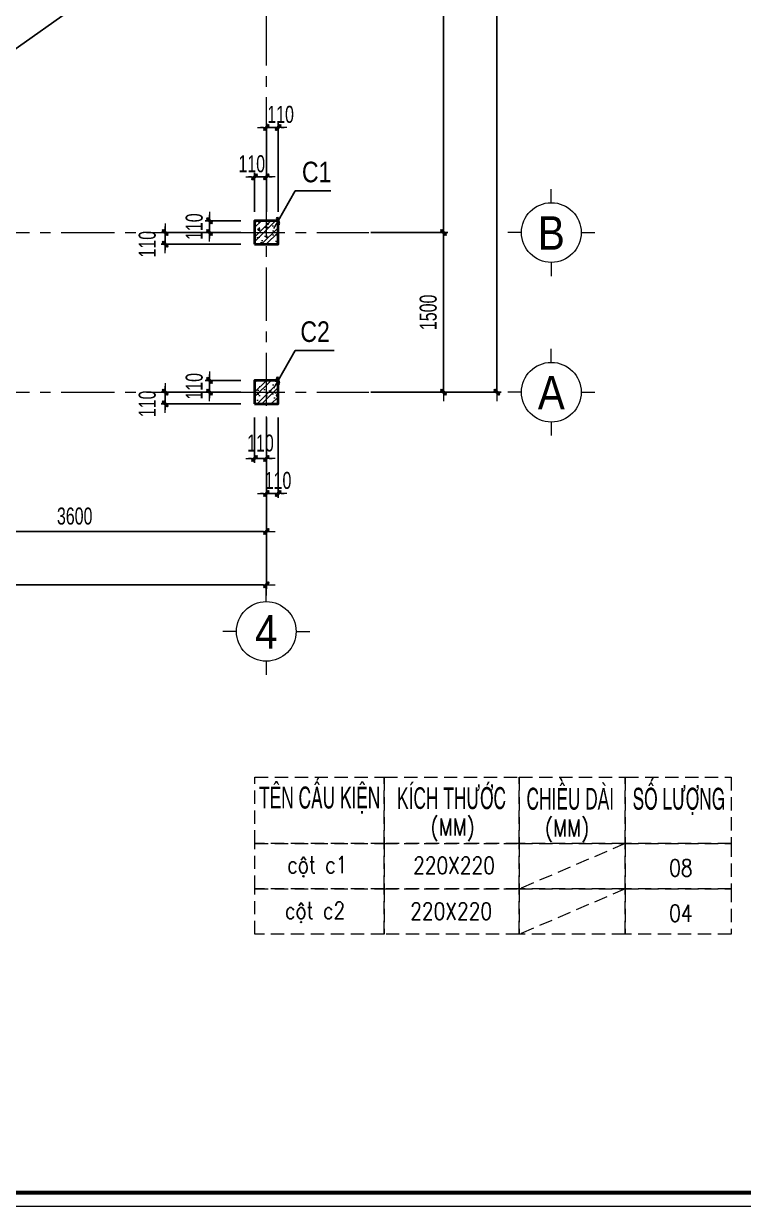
# Model space of a CAD drawing. Header units: millimetres. Extents: x -295047 to 304185, y -728047 to -308748.
# Drawn here: x -88598 to -81839, y -340682 to -329570 of the extents above; entities that cross this region are included whole.
import ezdxf
from ezdxf.enums import TextEntityAlignment as Align

# ---------------------------------------------------------------- set-up
doc = ezdxf.new("R2010")
doc.units = ezdxf.units.MM
doc.header["$MEASUREMENT"] = 0
doc.header["$PDMODE"] = 32
for name, pattern in [('CENTERX2', [4, 2.5, -0.5, 0.5, -0.5]), ('DASHDOT', [1, 0.5, -0.25, 0, -0.25]), ('HIDDEN', [0.375, 0.25, -0.125])]:
    doc.linetypes.add(name, pattern=pattern)
doc.layers.get('Defpoints').update_dxf_attribs({"color": 1})
doc.layers.add('KCS_Plotter', color=11, linetype='Continuous', plot=False)
for name, color, linetype, lineweight in [('Khungten_LCDI', 7, 'Continuous', 5), ('LC Dim', 8, 'Continuous', 18), ('LC Hatch', 252, 'Continuous', 9), ('LC ISO', 153, 'Continuous', 13), ('LC MANH DUT', 35, 'HIDDEN', 5), ('LC Net dam2', 6, 'Continuous', 40), ('LC Net manh', 219, 'Continuous', 5), ('LC Net thay', 7, 'Continuous', 25), ('LC Net truc', 79, 'DASHDOT', 13), ('LC Text1', 3, 'Continuous', 20), ('LC Text2', 7, 'Continuous', 25)]:
    doc.layers.add(name, color=color, linetype=linetype, lineweight=lineweight)
doc.styles.add('1', font='vnsimli.shx', dxfattribs={"width": 0.6})
doc.styles.add('HOATBIF', font='hoatbif.shx', dxfattribs={"width": 0.7})
doc.styles.add('Khungten', font='VHAVAN.TTF', dxfattribs={"width": 0.9, "height": 5000})
doc.styles.add('LC 1', font='VHAVANB.TTF')
doc.styles.add('LC 2', font='VHARIALN.TTF', dxfattribs={"width": 0.7})
doc.styles.add('LC 3', font='vnsimli.shx', dxfattribs={"width": 0.75})
doc.styles.add('T2', font='VHARIAL.TTF', dxfattribs={"width": 0.8})
doc.styles.add('Title', font='VHBLACK.TTF', dxfattribs={"width": 0.8})
doc.dimstyles.new('1-100', dxfattribs={"dimscale": 100, "dimtxt": 2.5, "dimasz": 0.35, "dimexe": 0.5, "dimexo": 0, "dimgap": 0.8, "dimtad": 1, "dimdec": 0, "dimzin": 0, "dimdsep": 46, "dimtxsty": 'HOATBIF', "dimblk1": 'DOT', "dimblk2": 'DOT', "dimsah": 1, "dimcen": -1, "dimdle": 1, "dimclrd": 256, "dimclre": 256, "dimclrt": 4, "dimadec": 3, "dimazin": 2, "dimtfac": 0.333333, "dimtdec": 0, "dimtix": 1, "dimtmove": 2, "dimatfit": 3, "dimldrblk": 'DOT', "dimfxl": 1, "dimtvp": 0.833333, "dimtolj": 1, "dimtzin": 0, "dimarcsym": 0})
doc.dimstyles.new('1-100$7', dxfattribs={"dimtxt": 230, "dimasz": 300, "dimexe": 50, "dimexo": 300, "dimgap": 80, "dimtad": 1, "dimdec": 3, "dimzin": 12, "dimdsep": 46, "dimtxsty": '1', "dimblk1": 'ARCHTICK', "dimblk2": 'ARCHTICK', "dimsah": 1, "dimcen": 0.09, "dimdle": 160, "dimclrd": 256, "dimclre": 6, "dimclrt": 4, "dimadec": 3, "dimazin": 3, "dimtfac": 1, "dimtdec": 3, "dimtix": 1, "dimtmove": 2, "dimatfit": 3, "dimldrblk": 'DOTSMALL', "dimfxl": 1, "dimtolj": 1, "dimtzin": 15, "dimarcsym": 0})

# ---------------------------------------------------------------- blocks, each defined once
blk = doc.blocks.new('cot')
at = {"layer": 'LC Hatch', "ltscale": 2}
h = blk.add_hatch(dxfattribs=at)
h.set_pattern_fill('BTCT', color=256, scale=25)
h.set_pattern_definition([(50, (0, 0), (179.31505, -15.68803), [18.75, -206.25]), (355, (0, 0), (-34.68783, 188.04803), [15, -165]), (100.4514, (14.94, -1.3), (144.62735, 172.3599), [15.93505, -175.2855]), (46.1842, (0, 50), (266.8103, -41.3798), [28.125, -309.375]), (96.6356, (22.23, 46.55), (233.6657, 243.5295), [23.9026, -262.9282]), (351.1842, (0, 50), (233.6655, 243.5297), [22.5, -247.5]), (21, (25, 37.5), (149.22676, -100.65472), [18.75, -206.25]), (326, (25, 37.5), (60.82883, 181.2875), [15, -165]), (71.4514, (37.44, 29.11), (210.05566, 80.6326), [15.93505, -175.2855]), (37.5, (0, 0), (3.03996, 83.22346), [0, -163, 0, -167.5, 0, -165.625]), (7.5, (0, 0), (65.76738, 98.60293), [0, -95.5, 0, -159.25, 0, -63.125]), (327.5, (-55.75, 0), (133.45561, -5.63872), [0, -62.5, 0, -195, 0, -258.75]), (317.5, (-80.75, 0), (145.79654, 25.02625), [0, -81.25, 0, -129.5, 0, -183.75]), (45, (0, 0), (-66.29126, 66.29126), []), (45, (44.19, 0), (-66.29126, 66.29126), [])])
h.paths.add_polyline_path([(44560.5, -27305.5), (44340.5, -27305.5), (44340.5, -27525.5), (44560.5, -27525.5)])
at = {"layer": 'LC Net dam2', "ltscale": 2}
blk.add_lwpolyline([(44340.5, -27525.5), (44560.5, -27525.5), (44560.5, -27305.5), (44340.5, -27305.5)], close=True, dxfattribs=at)
blk = doc.blocks.new('DOT')
at = {"layer": 'LC Dim'}
blk.add_line((-3, 0), (3, 0), dxfattribs=at)
at = {"layer": 'LC Dim', "color": 4}
blk.add_line((-1, -1), (1, 1), dxfattribs=at)
blk.add_lwpolyline([(0.5, 1), (-1, -0.5), (-0.5, -1), (1, 0.5)], close=True, dxfattribs=at)
blk = doc.blocks.new('*D756')
at = {"layer": 'Defpoints', "color": 0, "ltscale": 2, "transparency": 16777216}
for p in [(-86557, -331532), (-87268, -331642), (-86557, -331642)]:
    blk.add_point(p, dxfattribs=at)
at = {"layer": 'LC Dim', "lineweight": -2, "ltscale": 2, "transparency": 16777216}
for p, q in [((-86557, -331532), (-87308, -331532)), ((-87268, -331504), (-87268, -331476)), ((-87268, -331532), (-87268, -331642)), ((-86557, -331642), (-87308, -331642)), ((-87268, -331670), (-87268, -331698))]:
    blk.add_line(p, q, dxfattribs=at)
at = {"layer": 'LC Dim', "lineweight": -2, "ltscale": 2, "transparency": 16777216, "xscale": 28, "yscale": 28, "zscale": 28}
for p, rotation in [((-87268, -331532), 270), ((-87268, -331642), 90)]:
    blk.add_blockref('DOT', p, dxfattribs=dict(at, rotation=rotation))
at = {"layer": 'LC Dim', "color": 4, "ltscale": 2, "transparency": 16777216, "insert": (-87437, -331642), "char_height": 160, "attachment_point": 5, "rotation": 90, "style": 'HOATBIF'}
blk.add_mtext('\\A1;110', dxfattribs=at)
blk = doc.blocks.new('_Dot')
at = {"color": 0, "linetype": 'ByBlock', "lineweight": -2}
blk.add_line((-0.5, 0), (-1, 0), dxfattribs=at)
at = {"color": 0, "linetype": 'ByBlock', "const_width": 0.5}
blk.add_lwpolyline([(-0.25, 0, 1), (0.25, 0, 1)], format="xyb", close=True, dxfattribs=at)
blk = doc.blocks.new('*D757')
at = {"layer": 'Defpoints', "color": 0, "ltscale": 2, "transparency": 16777216}
for p in [(-86557, -331422), (-86852, -331532), (-86557, -331532)]:
    blk.add_point(p, dxfattribs=at)
at = {"layer": 'LC Dim', "lineweight": -2, "ltscale": 2, "transparency": 16777216}
for p, q in [((-86557, -331422), (-86892, -331422)), ((-86852, -331394), (-86852, -331366)), ((-86852, -331422), (-86852, -331532)), ((-86557, -331532), (-86892, -331532)), ((-86852, -331560), (-86852, -331588))]:
    blk.add_line(p, q, dxfattribs=at)
at = {"layer": 'LC Dim', "lineweight": -2, "ltscale": 2, "transparency": 16777216, "xscale": 28, "yscale": 28, "zscale": 28}
for p, rotation in [((-86852, -331422), 270), ((-86852, -331532), 90)]:
    blk.add_blockref('DOT', p, dxfattribs=dict(at, rotation=rotation))
at = {"layer": 'LC Dim', "color": 4, "ltscale": 2, "transparency": 16777216, "insert": (-86996, -331477), "char_height": 160, "attachment_point": 5, "rotation": 90, "style": 'HOATBIF'}
blk.add_mtext('\\A1;110', dxfattribs=at)
blk = doc.blocks.new('*D758')
at = {"layer": 'Defpoints', "color": 0, "ltscale": 2, "transparency": 16777216}
for p in [(-86319, -331010), (-86429, -331337), (-86319, -331337)]:
    blk.add_point(p, dxfattribs=at)
at = {"layer": 'LC Dim', "lineweight": -2, "ltscale": 2, "transparency": 16777216}
for p, q in [((-86457, -331010), (-86485, -331010)), ((-86429, -331337), (-86429, -330970)), ((-86429, -331010), (-86319, -331010)), ((-86319, -331337), (-86319, -330970)), ((-86291, -331010), (-86263, -331010))]:
    blk.add_line(p, q, dxfattribs=at)
at = {"layer": 'LC Dim', "lineweight": -2, "ltscale": 2, "transparency": 16777216, "xscale": 28, "yscale": 28, "zscale": 28}
blk.add_blockref('DOT', (-86429, -331010), dxfattribs=at)
at = {"layer": 'LC Dim', "lineweight": -2, "ltscale": 2, "transparency": 16777216, "xscale": 28, "yscale": 28, "zscale": 28, "rotation": 180}
blk.add_blockref('DOT', (-86319, -331010), dxfattribs=at)
at = {"layer": 'LC Dim', "color": 4, "ltscale": 2, "transparency": 16777216, "insert": (-86456, -330887), "char_height": 160, "attachment_point": 5, "style": 'HOATBIF'}
blk.add_mtext('\\A1;110', dxfattribs=at)
blk = doc.blocks.new('*D759')
at = {"layer": 'Defpoints', "color": 0, "ltscale": 2, "transparency": 16777216}
for p in [(-86209, -330546), (-86319, -331337), (-86209, -331337)]:
    blk.add_point(p, dxfattribs=at)
at = {"layer": 'LC Dim', "lineweight": -2, "ltscale": 2, "transparency": 16777216}
for p, q in [((-86347, -330546), (-86375, -330546)), ((-86319, -331337), (-86319, -330506)), ((-86319, -330546), (-86209, -330546)), ((-86209, -331337), (-86209, -330506)), ((-86181, -330546), (-86153, -330546))]:
    blk.add_line(p, q, dxfattribs=at)
at = {"layer": 'LC Dim', "lineweight": -2, "ltscale": 2, "transparency": 16777216, "xscale": 28, "yscale": 28, "zscale": 28}
blk.add_blockref('DOT', (-86319, -330546), dxfattribs=at)
at = {"layer": 'LC Dim', "lineweight": -2, "ltscale": 2, "transparency": 16777216, "xscale": 28, "yscale": 28, "zscale": 28, "rotation": 180}
blk.add_blockref('DOT', (-86209, -330546), dxfattribs=at)
at = {"layer": 'LC Dim', "color": 4, "ltscale": 2, "transparency": 16777216, "insert": (-86185, -330423), "char_height": 160, "attachment_point": 5, "style": 'HOATBIF'}
blk.add_mtext('\\A1;110', dxfattribs=at)
blk = doc.blocks.new('*D766')
at = {"layer": 'Defpoints', "color": 0, "ltscale": 2, "transparency": 16777216}
for p in [(-86557, -333032), (-87268, -333142), (-86557, -333142)]:
    blk.add_point(p, dxfattribs=at)
at = {"layer": 'LC Dim', "lineweight": -2, "ltscale": 2, "transparency": 16777216}
for p, q in [((-87268, -333004), (-87268, -332976)), ((-86557, -333032), (-87308, -333032)), ((-87268, -333032), (-87268, -333142)), ((-86557, -333142), (-87308, -333142)), ((-87268, -333170), (-87268, -333198))]:
    blk.add_line(p, q, dxfattribs=at)
at = {"layer": 'LC Dim', "lineweight": -2, "ltscale": 2, "transparency": 16777216, "xscale": 28, "yscale": 28, "zscale": 28}
for p, rotation in [((-87268, -333032), 270), ((-87268, -333142), 90)]:
    blk.add_blockref('DOT', p, dxfattribs=dict(at, rotation=rotation))
at = {"layer": 'LC Dim', "color": 4, "ltscale": 2, "transparency": 16777216, "insert": (-87437, -333142), "char_height": 160, "attachment_point": 5, "rotation": 90, "style": 'HOATBIF'}
blk.add_mtext('\\A1;110', dxfattribs=at)
blk = doc.blocks.new('*D767')
at = {"layer": 'Defpoints', "color": 0, "ltscale": 2, "transparency": 16777216}
for p in [(-86557, -332922), (-86852, -333032), (-86557, -333032)]:
    blk.add_point(p, dxfattribs=at)
at = {"layer": 'LC Dim', "lineweight": -2, "ltscale": 2, "transparency": 16777216}
for p, q in [((-86852, -332894), (-86852, -332866)), ((-86557, -332922), (-86892, -332922)), ((-86852, -332922), (-86852, -333032)), ((-86557, -333032), (-86892, -333032)), ((-86852, -333060), (-86852, -333088))]:
    blk.add_line(p, q, dxfattribs=at)
at = {"layer": 'LC Dim', "lineweight": -2, "ltscale": 2, "transparency": 16777216, "xscale": 28, "yscale": 28, "zscale": 28}
for p, rotation in [((-86852, -332922), 270), ((-86852, -333032), 90)]:
    blk.add_blockref('DOT', p, dxfattribs=dict(at, rotation=rotation))
at = {"layer": 'LC Dim', "color": 4, "ltscale": 2, "transparency": 16777216, "insert": (-86996, -332977), "char_height": 160, "attachment_point": 5, "rotation": 90, "style": 'HOATBIF'}
blk.add_mtext('\\A1;110', dxfattribs=at)
blk = doc.blocks.new('*D704')
at = {"layer": 'Defpoints', "color": 0, "ltscale": 2, "transparency": 16777216}
for p in [(-86319, -333270), (-86209, -333270), (-86209, -333985)]:
    blk.add_point(p, dxfattribs=at)
at = {"layer": 'LC Dim', "lineweight": -2, "ltscale": 2, "transparency": 16777216}
for p, q in [((-86319, -333270), (-86319, -334025)), ((-86209, -333270), (-86209, -334025)), ((-86347, -333985), (-86375, -333985)), ((-86319, -333985), (-86209, -333985)), ((-86181, -333985), (-86153, -333985))]:
    blk.add_line(p, q, dxfattribs=at)
at = {"layer": 'LC Dim', "lineweight": -2, "ltscale": 2, "transparency": 16777216, "xscale": 28, "yscale": 28, "zscale": 28}
blk.add_blockref('DOT', (-86319, -333985), dxfattribs=at)
at = {"layer": 'LC Dim', "lineweight": -2, "ltscale": 2, "transparency": 16777216, "xscale": 28, "yscale": 28, "zscale": 28, "rotation": 180}
blk.add_blockref('DOT', (-86209, -333985), dxfattribs=at)
at = {"layer": 'LC Dim', "color": 4, "ltscale": 2, "transparency": 16777216, "insert": (-86209, -333862), "char_height": 160, "attachment_point": 5, "style": 'HOATBIF'}
blk.add_mtext('\\A1;110', dxfattribs=at)
blk = doc.blocks.new('*D705')
at = {"layer": 'Defpoints', "color": 0, "ltscale": 2, "transparency": 16777216}
for p in [(-86429, -333270), (-86319, -333270), (-86319, -333655)]:
    blk.add_point(p, dxfattribs=at)
at = {"layer": 'LC Dim', "lineweight": -2, "ltscale": 2, "transparency": 16777216}
for p, q in [((-86429, -333270), (-86429, -333695)), ((-86319, -333270), (-86319, -333695)), ((-86457, -333655), (-86485, -333655)), ((-86429, -333655), (-86319, -333655)), ((-86291, -333655), (-86263, -333655))]:
    blk.add_line(p, q, dxfattribs=at)
at = {"layer": 'LC Dim', "lineweight": -2, "ltscale": 2, "transparency": 16777216, "xscale": 28, "yscale": 28, "zscale": 28}
blk.add_blockref('DOT', (-86429, -333655), dxfattribs=at)
at = {"layer": 'LC Dim', "lineweight": -2, "ltscale": 2, "transparency": 16777216, "xscale": 28, "yscale": 28, "zscale": 28, "rotation": 180}
blk.add_blockref('DOT', (-86319, -333655), dxfattribs=at)
at = {"layer": 'LC Dim', "color": 4, "ltscale": 2, "transparency": 16777216, "insert": (-86374, -333511), "char_height": 160, "attachment_point": 5, "style": 'HOATBIF'}
blk.add_mtext('\\A1;110', dxfattribs=at)
blk = doc.blocks.new('*D708')
at = {"layer": 'Defpoints', "color": 0, "ltscale": 2, "transparency": 16777216}
for p in [(-89919, -333270), (-86319, -333270), (-86319, -334341)]:
    blk.add_point(p, dxfattribs=at)
at = {"layer": 'LC Dim', "lineweight": -2, "ltscale": 2, "transparency": 16777216}
for p, q in [((-89919, -333270), (-89919, -334381)), ((-86319, -333270), (-86319, -334381)), ((-89891, -334341), (-86347, -334341))]:
    blk.add_line(p, q, dxfattribs=at)
at = {"layer": 'LC Dim', "lineweight": -2, "ltscale": 2, "transparency": 16777216, "xscale": 28, "yscale": 28, "zscale": 28, "rotation": 180}
blk.add_blockref('DOT', (-89919, -334341), dxfattribs=at)
at = {"layer": 'LC Dim', "lineweight": -2, "ltscale": 2, "transparency": 16777216, "xscale": 28, "yscale": 28, "zscale": 28}
blk.add_blockref('DOT', (-86319, -334341), dxfattribs=at)
at = {"layer": 'LC Dim', "color": 4, "ltscale": 2, "transparency": 16777216, "insert": (-88119, -334197), "char_height": 160, "attachment_point": 5, "style": 'HOATBIF'}
blk.add_mtext('\\A1;3600', dxfattribs=at)
blk = doc.blocks.new('*D709')
at = {"layer": 'Defpoints', "color": 0, "ltscale": 2, "transparency": 16777216}
for p in [(-97119, -333270), (-86319, -333270), (-86319, -334841)]:
    blk.add_point(p, dxfattribs=at)
at = {"layer": 'LC Dim', "lineweight": -2, "ltscale": 2, "transparency": 16777216}
for p, q in [((-97119, -333270), (-97119, -334881)), ((-86319, -333270), (-86319, -334881)), ((-97091, -334841), (-86347, -334841))]:
    blk.add_line(p, q, dxfattribs=at)
at = {"layer": 'LC Dim', "lineweight": -2, "ltscale": 2, "transparency": 16777216, "xscale": 28, "yscale": 28, "zscale": 28, "rotation": 180}
blk.add_blockref('DOT', (-97119, -334841), dxfattribs=at)
at = {"layer": 'LC Dim', "lineweight": -2, "ltscale": 2, "transparency": 16777216, "xscale": 28, "yscale": 28, "zscale": 28}
blk.add_blockref('DOT', (-86319, -334841), dxfattribs=at)
at = {"layer": 'LC Dim', "color": 4, "ltscale": 2, "transparency": 16777216, "insert": (-91719, -334697), "char_height": 160, "attachment_point": 5, "style": 'HOATBIF'}
blk.add_mtext('\\A1;10800', dxfattribs=at)
blk = doc.blocks.new('TTRUC')
at = {"layer": 'LC ISO'}
for p, q in [((0, 6.95), (0, 10.13)), ((-6.95, 0), (-10.13, 0)), ((6.95, 0), (10.13, 0)), ((0, -6.95), (0, -10.13))]:
    blk.add_line(p, q, dxfattribs=at)
at = {"layer": 'LC Net manh'}
blk.add_circle((0, 0), 6.95, dxfattribs=at)
blk = doc.blocks.new('*D769')
at = {"layer": 'Defpoints', "color": 0, "ltscale": 2, "transparency": 16777216}
for p in [(-85338, -325532), (-84654, -325532), (-85338, -331532)]:
    blk.add_point(p, dxfattribs=at)
at = {"layer": 'LC Dim', "lineweight": -2, "ltscale": 2, "transparency": 16777216}
for p, q in [((-85338, -325532), (-84614, -325532)), ((-84654, -331504), (-84654, -325560)), ((-85338, -331532), (-84614, -331532))]:
    blk.add_line(p, q, dxfattribs=at)
at = {"layer": 'LC Dim', "lineweight": -2, "ltscale": 2, "transparency": 16777216, "xscale": 28, "yscale": 28, "zscale": 28}
for p, rotation in [((-84654, -325532), 90), ((-84654, -331532), 270)]:
    blk.add_blockref('DOT', p, dxfattribs=dict(at, rotation=rotation))
at = {"layer": 'LC Dim', "color": 4, "ltscale": 2, "transparency": 16777216, "insert": (-84798, -328532), "char_height": 160, "attachment_point": 5, "rotation": 90, "style": 'HOATBIF'}
blk.add_mtext('\\A1;6000', dxfattribs=at)
blk = doc.blocks.new('*D770')
at = {"layer": 'Defpoints', "color": 0, "ltscale": 2, "transparency": 16777216}
for p in [(-85338, -331532), (-85338, -333032), (-84654, -333032)]:
    blk.add_point(p, dxfattribs=at)
at = {"layer": 'LC Dim', "lineweight": -2, "ltscale": 2, "transparency": 16777216}
for p, q in [((-85338, -331532), (-84614, -331532)), ((-84654, -331560), (-84654, -333004)), ((-85338, -333032), (-84614, -333032))]:
    blk.add_line(p, q, dxfattribs=at)
at = {"layer": 'LC Dim', "lineweight": -2, "ltscale": 2, "transparency": 16777216, "xscale": 28, "yscale": 28, "zscale": 28}
for p, rotation in [((-84654, -331532), 90), ((-84654, -333032), 270)]:
    blk.add_blockref('DOT', p, dxfattribs=dict(at, rotation=rotation))
at = {"layer": 'LC Dim', "color": 4, "ltscale": 2, "transparency": 16777216, "insert": (-84798, -332282), "char_height": 160, "attachment_point": 5, "rotation": 90, "style": 'HOATBIF'}
blk.add_mtext('\\A1;1500', dxfattribs=at)
blk = doc.blocks.new('*D771')
at = {"layer": 'Defpoints', "color": 0, "ltscale": 2, "transparency": 16777216}
for p in [(-85338, -325532), (-84154, -325532), (-85338, -333032)]:
    blk.add_point(p, dxfattribs=at)
at = {"layer": 'LC Dim', "lineweight": -2, "ltscale": 2, "transparency": 16777216}
for p, q in [((-85338, -325532), (-84114, -325532)), ((-84154, -333004), (-84154, -325560)), ((-85338, -333032), (-84114, -333032))]:
    blk.add_line(p, q, dxfattribs=at)
at = {"layer": 'LC Dim', "lineweight": -2, "ltscale": 2, "transparency": 16777216, "xscale": 28, "yscale": 28, "zscale": 28}
for p, rotation in [((-84154, -325532), 90), ((-84154, -333032), 270)]:
    blk.add_blockref('DOT', p, dxfattribs=dict(at, rotation=rotation))
at = {"layer": 'LC Dim', "color": 4, "ltscale": 2, "transparency": 16777216, "insert": (-84298, -329282), "char_height": 160, "attachment_point": 5, "rotation": 90, "style": 'HOATBIF'}
blk.add_mtext('\\A1;7500', dxfattribs=at)
blk = doc.blocks.new('lcdi fix')
at = {"layer": 'Defpoints', "lineweight": 0}
blk.add_lwpolyline([(-1200, -14850), (-1200, 14850), (40800, 14850), (40800, -14850)], close=True, dxfattribs=at)
at = {"layer": 'Khungten_LCDI', "color": 5, "lineweight": 60}
blk.add_lwpolyline([(0, -14650), (0, 14650), (40600, 14650), (40600, -14650)], close=True, dxfattribs=at)
at = {"color": 7, "style": 'Khungten', "width": 0.8}
for tag, p in [('REVISION', (39499, -10746)), ('NGAYHT', (39546, -11609))]:
    blk.add_attdef(tag, text='', height=200, dxfattribs=at).set_placement(p, align=Align.CENTER)
at = {"layer": 'LC Text1', "style": 'Title', "width": 1.485915}
for tag, p, p2 in [('TENBANVE1', (36913, -8886), (40339, -8886)), ('TENBANVE2', (36913, -9562), (40339, -9562))]:
    blk.add_attdef(tag, text='', height=250, dxfattribs=at).set_placement(p, p2, align=Align.FIT)
at = {"layer": 'LC Text1', "style": 'Title', "width": 0.7}
blk.add_attdef('SOBANVE', text='', height=250, dxfattribs=at).set_placement((39562, -13896), align=Align.CENTER)

msp = doc.modelspace()

# ---------------------------------------------------------------- linework, layer by layer
at = {"layer": 'KCS_Plotter', "ltscale": 2}
msp.add_line((-104055, -340681.5), (-77175, -321673.5), dxfattribs=at)
at = {"layer": 'LC MANH DUT', "ltscale": 500}
for p, q in [((-82949, -337273.6), (-83944.9, -337699.5)), ((-82949, -337699.5), (-83944.9, -338125.4))]:
    msp.add_line(p, q, dxfattribs=at)
for points in [[(-86427.5, -336649.8), (-85212.7, -336649.8), (-85212.7, -337273.6), (-86427.5, -337273.6)], [(-85212.7, -336649.8), (-83944.9, -336649.8), (-83944.9, -337273.6), (-85212.7, -337273.6)], [(-83944.9, -336649.8), (-82949, -336649.8), (-82949, -337273.6), (-83944.9, -337273.6)], [(-82949, -336649.8), (-81953.1, -336649.8), (-81953.1, -337273.6), (-82949, -337273.6)], [(-86427.5, -337273.6), (-85212.7, -337273.6), (-85212.7, -337699.5), (-86427.5, -337699.5)], [(-85212.7, -337273.6), (-83944.9, -337273.6), (-83944.9, -337699.5), (-85212.7, -337699.5)], [(-83944.9, -337273.6), (-82949, -337273.6), (-82949, -337699.5), (-83944.9, -337699.5)], [(-82949, -337273.6), (-81953.1, -337273.6), (-81953.1, -337699.5), (-82949, -337699.5)], [(-86427.5, -337699.5), (-85212.7, -337699.5), (-85212.7, -338125.4), (-86427.5, -338125.4)], [(-85212.7, -337699.5), (-83944.9, -337699.5), (-83944.9, -338125.4), (-85212.7, -338125.4)], [(-83944.9, -337699.5), (-82949, -337699.5), (-82949, -338125.4), (-83944.9, -338125.4)], [(-82949, -337699.5), (-81953.1, -337699.5), (-81953.1, -338125.4), (-82949, -338125.4)]]:
    msp.add_lwpolyline(points, close=True, dxfattribs=at)
at = {"layer": 'LC Net truc', "linetype": 'CENTERX2', "ltscale": 200}
for p, q in [((-86319.3, -324661.8), (-86319.3, -334941.8)), ((-98644.7, -331532.3), (-85355.3, -331532.3)), ((-98644.7, -333032.3), (-85355.3, -333032.3))]:
    msp.add_line(p, q, dxfattribs=at)

# ---------------------------------------------------------------- block references
at = {"layer": 'LC ISO', "xscale": 40.31376784078886, "yscale": 40.31376784078886, "zscale": 40.31376784078886}
for p in [(-83642.3, -331532.3), (-83642.3, -333032.3), (-86319.3, -335279.9)]:
    msp.add_blockref('TTRUC', p, dxfattribs=at)
at = {"layer": 'LC MANH DUT'}
for p in [(-130769.8, -304116.8), (-130769.8, -305616.8)]:
    msp.add_blockref('cot', p, dxfattribs=at)
at = {"layer": 'LC Net thay', "xscale": 0.6399999999848659, "yscale": 0.6399999999848659, "zscale": 0.6399999999848659}
msp.add_blockref('lcdi fix', (-103287, -331177.5), dxfattribs=at)

# ---------------------------------------------------------------- texts
at = {"layer": 'LC Text1', "ltscale": 0.2, "style": 'LC 1', "width": 0.9}
for s, p in [('b', (-83642.3, -331789.1)), ('a', (-83642.3, -333289.1)), ('4', (-86319.3, -335536.7))]:
    msp.add_text(s, height=315.7, dxfattribs=at).set_placement(p, align=Align.BOTTOM_CENTER)
at = {"layer": 'LC Text1', "color": 3, "style": 'LC 3', "width": 0.8}
for s, p in [('(MM)', (-84777.2, -337197.3)), ('(MM)', (-83702.4, -337206.2)), ('cét c1', (-86122.3, -337551.5)), ('08', (-82535.5, -337581.5)), ('cét c2', (-86143.8, -337981.2)), ('04', (-82535.5, -338007.4))]:
    msp.add_text(s, height=160, dxfattribs=at).set_placement(p)
for p in [(-84555.9, -337558.2), (-84582.9, -337988.4)]:
    msp.add_text('220X220', height=160, dxfattribs=at).set_placement(p, align=Align.CENTER)
at = {"layer": 'LC Text2', "style": 'T2', "width": 0.8}
for s, p in [(' c1', (-86044.7, -331060)), ('c2', (-85999.2, -332560))]:
    msp.add_text(s, height=193.55, dxfattribs=at).set_placement(p)
at = {"layer": 'LC Text2', "lineweight": -2, "style": 'LC 2', "width": 0.7}
for s, height, p in [('tªn CÊU KIÖN', 203.226, (-86386.9, -336942.2)), ('chiÒu dµi', 203.23, (-83874.8, -336953.2)), ('Sè L¦îNG', 203.23, (-82878.8, -336953.2)), ('kÝch th\xadíc', 203.23, (-85091.3, -336947.4))]:
    msp.add_text(s, height=height, dxfattribs=at).set_placement(p)

# ---------------------------------------------------------------- dimensions: what is measured, and where the dimension line sits
at = {"layer": 'LC Dim', "ltscale": 2}
for base, p1, p2, angle, picture, middle in [((-84654.1, -325532.3), (-85337.6, -331532.3), (-85337.6, -325532.3), 90, '*D769', (-84798.1, -328532.3)), ((-84154.1, -325532.3), (-85337.6, -333032.3), (-85337.6, -325532.3), 90, '*D771', (-84298.1, -329282.3)), ((-86851.5, -331532.3), (-86557.3, -331422.3), (-86557.3, -331532.3), 90, '*D757', (-86995.5, -331477.3)), ((-84654.1, -333032.3), (-85337.6, -331532.3), (-85337.6, -333032.3), 90, '*D770', (-84798.1, -332282.3)), ((-86851.5, -333032.3), (-86557.3, -332922.3), (-86557.3, -333032.3), 90, '*D767', (-86995.5, -332977.3)), ((-86319.3, -333654.6), (-86429.3, -333270.3), (-86319.3, -333270.3), 180, '*D705', (-86374.3, -333510.6))]:
    dim = msp.add_linear_dim(base=base, p1=p1, p2=p2, angle=angle, dimstyle='1-100', override={"dimscale": 80, "dimtxt": 2}, dxfattribs=at)
    dim.commit()
    dim.dimension.update_dxf_attribs({"geometry": picture, "text_midpoint": middle})
for base, p1, p2, picture, middle in [((-86209.3, -330546.2), (-86319.3, -331336.6), (-86209.3, -331336.6), '*D759', (-86184.6, -330423.2)), ((-86319.3, -331009.6), (-86429.3, -331336.6), (-86319.3, -331336.6), '*D758', (-86456.1, -330886.6))]:
    dim = msp.add_linear_dim(base=base, p1=p1, p2=p2, dimstyle='1-100', override={"dimscale": 80, "dimtxt": 2}, dxfattribs=at)
    dim.commit()
    dim.dimension.update_dxf_attribs({"geometry": picture, "text_midpoint": middle, "dimtype": 160})
for base, p1, p2, angle, picture, middle in [((-87267.9, -331642.3), (-86557.3, -331532.3), (-86557.3, -331642.3), 90, '*D756', (-87437.3, -331642.3)), ((-87267.9, -333142.3), (-86557.3, -333032.3), (-86557.3, -333142.3), 90, '*D766', (-87437.3, -333142.3)), ((-86209.3, -333984.6), (-86319.3, -333270.3), (-86209.3, -333270.3), 180, '*D704', (-86209.3, -333861.6))]:
    dim = msp.add_linear_dim(base=base, p1=p1, p2=p2, angle=angle, dimstyle='1-100', override={"dimscale": 80, "dimtxt": 2}, dxfattribs=at)
    dim.commit()
    dim.dimension.update_dxf_attribs({"geometry": picture, "text_midpoint": middle, "dimtype": 160})
for base, p1, picture, middle in [((-86319.3, -334841), (-97119.3, -333270.3), '*D709', (-91719.3, -334697)), ((-86319.3, -334341), (-89919.3, -333270.3), '*D708', (-88119.3, -334197))]:
    dim = msp.add_linear_dim(base=base, p1=p1, p2=(-86319.3, -333270.3), dimstyle='1-100', override={"dimscale": 80, "dimtxt": 2}, dxfattribs=at)
    dim.commit()
    dim.dimension.update_dxf_attribs({"geometry": picture, "text_midpoint": middle})

# ---------------------------------------------------------------- leaders
for points in [[(-86209.3, -331422.3), (-86047.6, -331141.5), (-85713.9, -331141.5)], [(-86209.3, -332922.3), (-86047.6, -332641.5), (-85682.9, -332641.5)]]:
    msp.add_leader(points, dimstyle='1-100$7', override={"dimscale": 80, "dimtxt": 2, "dimasz": 0.35, "dimexe": 0.5, "dimexo": 0, "dimgap": 0.8, "dimdec": 0, "dimzin": 0, "dimtxsty": 'HOATBIF', "dimcen": -1, "dimdle": 1, "dimclre": 256, "dimazin": 2, "dimtfac": 0.333333, "dimtdec": 0, "dimldrblk": 'DOT', "dimtvp": 0.833333, "dimtzin": 0}, dxfattribs=at)

doc.saveas('drawing.dxf')
